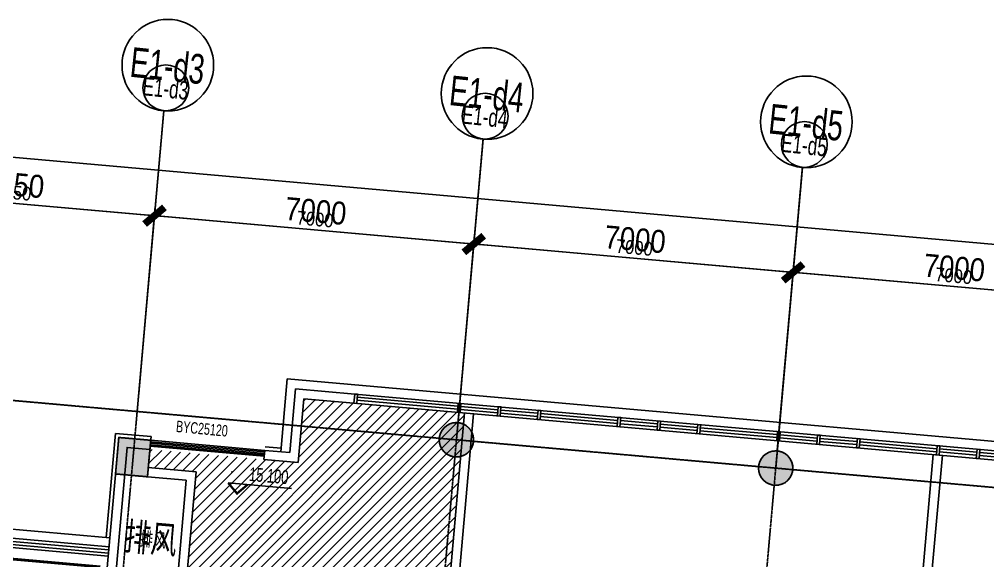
# Model space of a CAD drawing. Header units: millimetres. Extents: x 11669738 to 11859441, y -6222081 to -6069093.
# Drawn here: x 11787536 to 11808682, y -6183722 to -6171904 of the extents above; entities that cross this region are included whole.
import ezdxf
from ezdxf.enums import TextEntityAlignment as Align

# ---------------------------------------------------------------- set-up
doc = ezdxf.new("R2010")
doc.units = ezdxf.units.MM
for name, pattern in [('E-COLS-F4$0$HIDDEN', [0.375, 0.25, -0.125]), ('E-RG-1F$0$$0$DOTE', [2.42, 2, -0.2, 0.02, -0.2]), ('E2-RI-4F$0$DASH', [0.35, 0.25, -0.1]), ('XRE2$0$HIDDEN', [0.375, 0.25, -0.125])]:
    doc.linetypes.add(name, pattern=pattern)
for name, color, linetype in [('A—墙体', 7, 'Continuous'), ('A—文字索引', 40, 'Continuous'), ('A—轴线、尺寸', 1, 'Continuous'), ('A—门窗', 135, 'Continuous'), ('E-COLS-F4$0$0S-COLS-HATCH', 8, 'Continuous'), ('E-COLS-F4$0$0S-COLS-I', 90, 'E-COLS-F4$0$HIDDEN'), ('E1-RI-4F$0$$0$A-SYMB', 4, 'Continuous'), ('E1-RI-4F$0$A-SYMB-DOOR', 4, 'Continuous'), ('I—平面—文字', 40, 'Continuous'), ('I—平面—文字（放大1：100）', 40, 'XRE2$0$HIDDEN'), ('I—平面—装饰面层线', 192, 'Continuous'), ('轴线100', 1, 'Continuous')]:
    doc.layers.add(name, color=color, linetype=linetype)
doc.layers.add('E2-RI-4F$0$A-DOOR-GLAZ', color=1, linetype='Continuous', lineweight=5)
doc.styles.add('ARIAL', font='SIMYOU.TTF', dxfattribs={"width": 0.9})
doc.styles.add('E1-RI-4F$0$$4$XD2008', font='SIMYOU.TTF', dxfattribs={"width": 0.7})
doc.styles.add('E1-RI-4F$0$ECADI-TXT', font='SIMYOU.TTF')
doc.styles.add('XD2008', font='simhei.ttf', dxfattribs={"width": 0.85})
doc.dimstyles.new('200', dxfattribs={"dimscale": 200, "dimtxt": 2.5, "dimasz": 2, "dimexe": 1, "dimexo": 1, "dimgap": 0.8, "dimtad": 1, "dimdec": 0, "dimdsep": 46, "dimtxsty": 'ARIAL', "dimblk1": 'ARCHTICK', "dimblk2": 'ARCHTICK', "dimsah": 1, "dimcen": -0.9, "dimdle": 1, "dimclrd": 256, "dimclre": 256, "dimclrt": 40, "dimaunit": 1, "dimadec": 0, "dimazin": 0, "dimtfac": 0.35, "dimtdec": 0, "dimtix": 1, "dimtmove": 2, "dimatfit": 3, "dimldrblk": 'ARCHTICK', "dimfxl": 0, "dimtvp": 0.8, "dimtolj": 1, "dimtzin": 0, "dimarcsym": 0})
doc.dimstyles.new('副本 100', dxfattribs={"dimscale": 100, "dimtxt": 2.5, "dimasz": 2, "dimexe": 1, "dimexo": 1, "dimgap": 0.8, "dimtad": 1, "dimdec": 0, "dimdsep": 46, "dimtxsty": 'ARIAL', "dimblk1": 'ARCHTICK', "dimblk2": 'ARCHTICK', "dimsah": 1, "dimcen": -0.9, "dimdle": 1, "dimclrd": 256, "dimclre": 256, "dimclrt": 40, "dimaunit": 1, "dimadec": 0, "dimazin": 0, "dimtfac": 0.35, "dimtdec": 0, "dimtix": 1, "dimtmove": 2, "dimatfit": 3, "dimldrblk": 'ARCHTICK', "dimfxl": 0, "dimtvp": 0.8, "dimtolj": 1, "dimtzin": 0, "dimarcsym": 0})

# ---------------------------------------------------------------- blocks, each defined once
blk = doc.blocks.new('E1-RI-4F$0$ECADI-TAG-DOOR')
blk = doc.blocks.new('E1-RI-4F$0$q3e4')
at = {"layer": 'A—门窗'}
for p, q in [((11977995, -7027275), (11977978, -7027474)), ((11977995, -7027275), (12034474, -7032284)), ((11977978, -7027474), (12034257, -7032465)), ((11978043, -7027413), (11980245, -7027608)), ((11978049, -7027347), (11980250, -7027542)), ((11980304, -7027614), (11981116, -7027686)), ((11980310, -7027547), (11981122, -7027619)), ((11981176, -7027691), (11981988, -7027763)), ((11981182, -7027625), (11981994, -7027697)), ((11982053, -7027702), (11983737, -7027851)), ((11982048, -7027768), (11983731, -7027918)), ((11983791, -7027923), (11984603, -7027995)), ((11983797, -7027856), (11984608, -7027928)), ((11984662, -7028000), (11985474, -7028072)), ((11984668, -7027934), (11985480, -7028006)), ((11985534, -7028077), (11987217, -7028227)), ((11985540, -7028011), (11987223, -7028160)), ((11987277, -7028232), (11988089, -7028304)), ((11987283, -7028166), (11988095, -7028238)), ((11988149, -7028309), (11988960, -7028381)), ((11988155, -7028243), (11988966, -7028315)), ((11989026, -7028320), (11990710, -7028470)), ((11989020, -7028387), (11990704, -7028536)), ((11990763, -7028541), (11991575, -7028613)), ((11990769, -7028475), (11991581, -7028547)), ((11991641, -7028552), (11992453, -7028624)), ((11991635, -7028619), (11992447, -7028690))]:
    blk.add_line(p, q, dxfattribs=at)
at = {"layer": 'A—门窗', "extrusion": (0, 0, -1)}
for p, q in [((11977995, -7027275), (11977978, -7027474)), ((11978055, -7027280), (11977995, -7027275)), ((11978038, -7027480), (11978055, -7027280)), ((11977978, -7027474), (11978038, -7027480)), ((11980256, -7027476), (11980238, -7027675)), ((11980315, -7027481), (11980256, -7027476)), ((11980298, -7027680), (11980315, -7027481)), ((11980238, -7027675), (11980298, -7027680)), ((11981128, -7027553), (11981110, -7027752)), ((11981188, -7027558), (11981128, -7027553)), ((11981170, -7027757), (11981188, -7027558)), ((11982000, -7027630), (11981982, -7027829)), ((11982059, -7027635), (11982000, -7027630)), ((11982042, -7027835), (11982059, -7027635)), ((11981110, -7027752), (11981170, -7027757)), ((11981982, -7027829), (11982042, -7027835)), ((11983743, -7027785), (11983725, -7027984)), ((11983803, -7027790), (11983743, -7027785)), ((11983785, -7027989), (11983803, -7027790)), ((11984614, -7027862), (11984597, -7028061)), ((11984674, -7027867), (11984614, -7027862)), ((11984656, -7028067), (11984674, -7027867)), ((11983725, -7027984), (11983785, -7027989)), ((11984597, -7028061), (11984656, -7028067)), ((11985486, -7027939), (11985468, -7028139)), ((11985468, -7028139), (11985528, -7028144)), ((11985546, -7027945), (11985486, -7027939)), ((11985528, -7028144), (11985546, -7027945)), ((11987229, -7028094), (11987211, -7028293)), ((11987289, -7028099), (11987229, -7028094)), ((11987271, -7028298), (11987289, -7028099)), ((11987211, -7028293), (11987271, -7028298)), ((11988101, -7028171), (11988083, -7028370)), ((11988160, -7028177), (11988101, -7028171)), ((11988143, -7028376), (11988160, -7028177)), ((11988972, -7028249), (11988955, -7028448)), ((11989032, -7028254), (11988972, -7028249)), ((11989014, -7028453), (11989032, -7028254)), ((11988083, -7028370), (11988143, -7028376)), ((11988955, -7028448), (11989014, -7028453)), ((11990715, -7028403), (11990698, -7028602)), ((11990775, -7028408), (11990715, -7028403)), ((11990758, -7028608), (11990775, -7028408)), ((11991587, -7028480), (11991569, -7028680)), ((11991647, -7028486), (11991587, -7028480)), ((11991629, -7028685), (11991647, -7028486)), ((11990698, -7028602), (11990758, -7028608)), ((11991569, -7028680), (11991629, -7028685))]:
    blk.add_line(p, q, dxfattribs=at)
blk = doc.blocks.new('E1-RI-4F$0$$0$ECADI-TAG-HGHT_国标_')
at = {"color": 1}
blk.add_line((-2.12, 2.12), (11.77, 2.12), dxfattribs=at)
at = {"color": 1, "const_width": 0.5}
blk.add_lwpolyline([(-2.12, 2.12), (0, 0), (2.12, 2.12)], dxfattribs=at)
at = {"color": 1}
blk.add_point((-1.48, 4.6), dxfattribs=at)
at = {"style": 'E1-RI-4F$0$$4$XD2008', "width": 0.7}
blk.add_attdef('FL', text='', height=3, dxfattribs=at).set_placement((-2.69, 2.97), align=Align.RIGHT)
for tag, p in [('F.F.L.', (2.28, 2.97)), ('T.O.S.', (2.28, -1.1))]:
    blk.add_attdef(tag, p, '', height=3, dxfattribs=at)
blk = doc.blocks.new('E-COLS-F4')
at = {"layer": 'E-COLS-F4$0$0S-COLS-HATCH'}
h = blk.add_hatch(color=18, dxfattribs=at)
edge = h.paths.add_edge_path()
edge.add_arc((11797081, -6181084), 375, 0, 360)
blk.add_hatch(color=18, dxfattribs=at).paths.add_polyline_path([(11790404, -6181094), (11789707, -6181032), (11789636, -6181829), (11790333, -6181891)])
h = blk.add_hatch(color=18, dxfattribs=at)
edge = h.paths.add_edge_path()
edge.add_arc((11804054, -6181702), 375, 0, 360)
at = {"layer": 'A—墙体'}
blk.add_lwpolyline([(11790404, -6181094), (11789707, -6181032), (11789636, -6181829), (11790333, -6181891)], close=True, dxfattribs=at)
for centre in [(11797081, -6181084), (11804054, -6181702)]:
    blk.add_circle(centre, 375, dxfattribs=at)
at = {"layer": 'E-COLS-F4$0$0S-COLS-I'}
blk.add_lwpolyline([(11790404, -6181094), (11789707, -6181032), (11789636, -6181829), (11790333, -6181891)], close=True, dxfattribs=at)
for centre in [(11797081, -6181084), (11804054, -6181702)]:
    blk.add_circle(centre, 375, dxfattribs=at)
blk = doc.blocks.new('_ArchTick')
at = {"color": 0, "linetype": 'ByBlock', "const_width": 0.4}
blk.add_lwpolyline([(-0.5, -0.5), (0.5, 0.5)], dxfattribs=at)
blk = doc.blocks.new('*D249')
at = {"layer": 'A—轴线、尺寸', "linetype": 'ByBlock', "lineweight": -2}
for p, q in [((11783926, -6179424), (11784280, -6175440)), ((11784063, -6175621), (11790687, -6176209)), ((11790152, -6179976), (11790505, -6175992))]:
    blk.add_line(p, q, dxfattribs=at)
at = {"layer": 'Defpoints', "color": 0, "linetype": 'ByBlock'}
for p in [(11790488, -6176191), (11783909, -6179624), (11790134, -6180176)]:
    blk.add_point(p, dxfattribs=at)
at = {"layer": 'A—轴线、尺寸', "linetype": 'ByBlock', "lineweight": -2, "xscale": 399.9999999999999, "yscale": 400, "zscale": 400}
for p, rotation in [((11784262, -6175639), 174.9322288641356), ((11790488, -6176191), 354.9322288641357)]:
    blk.add_blockref('_ArchTick', p, dxfattribs=dict(at, rotation=rotation))
at = {"layer": 'A—轴线、尺寸', "color": 40, "linetype": 'ByBlock', "insert": (11787411, -6175507), "char_height": 500, "attachment_point": 5, "rotation": 354.9322, "style": 'ARIAL'}
blk.add_mtext('\\A1;6250', dxfattribs=at)
blk = doc.blocks.new('*D250')
at = {"layer": 'A—轴线、尺寸', "linetype": 'ByBlock', "lineweight": -2}
for p, q in [((11790152, -6179976), (11790505, -6175992)), ((11790288, -6176174), (11797659, -6176827)), ((11797125, -6180595), (11797478, -6176610))]:
    blk.add_line(p, q, dxfattribs=at)
at = {"layer": 'Defpoints', "color": 0, "linetype": 'ByBlock'}
for p in [(11797460, -6176810), (11790134, -6180176), (11797107, -6180794)]:
    blk.add_point(p, dxfattribs=at)
at = {"layer": 'A—轴线、尺寸', "linetype": 'ByBlock', "lineweight": -2, "xscale": 399.9999999999999, "yscale": 400, "zscale": 400}
for p, rotation in [((11790488, -6176191), 174.9322288641356), ((11797460, -6176810), 354.9322288641357)]:
    blk.add_blockref('_ArchTick', p, dxfattribs=dict(at, rotation=rotation))
at = {"layer": 'A—轴线、尺寸', "color": 40, "linetype": 'ByBlock', "insert": (11794010, -6176092), "char_height": 500, "attachment_point": 5, "rotation": 354.9322, "style": 'ARIAL'}
blk.add_mtext('\\A1;7000', dxfattribs=at)
blk = doc.blocks.new('*D251')
at = {"layer": 'A—轴线、尺寸', "linetype": 'ByBlock', "lineweight": -2}
for p, q in [((11797125, -6180595), (11797478, -6176610)), ((11797261, -6176792), (11804632, -6177446)), ((11804097, -6181213), (11804450, -6177229))]:
    blk.add_line(p, q, dxfattribs=at)
at = {"layer": 'Defpoints', "color": 0, "linetype": 'ByBlock'}
for p in [(11804433, -6177428), (11797107, -6180794), (11804079, -6181412)]:
    blk.add_point(p, dxfattribs=at)
at = {"layer": 'A—轴线、尺寸', "linetype": 'ByBlock', "lineweight": -2, "xscale": 399.9999999999999, "yscale": 400, "zscale": 400}
for p, rotation in [((11797460, -6176810), 174.9322288641356), ((11804433, -6177428), 354.9322288641357)]:
    blk.add_blockref('_ArchTick', p, dxfattribs=dict(at, rotation=rotation))
at = {"layer": 'A—轴线、尺寸', "color": 40, "linetype": 'ByBlock', "insert": (11800983, -6176710), "char_height": 500, "attachment_point": 5, "rotation": 354.9322, "style": 'ARIAL'}
blk.add_mtext('\\A1;7000', dxfattribs=at)
blk = doc.blocks.new('*D252')
at = {"layer": 'A—轴线、尺寸', "linetype": 'ByBlock', "lineweight": -2}
for p, q in [((11804097, -6181213), (11804450, -6177229)), ((11804234, -6177410), (11811605, -6178064)), ((11811070, -6181831), (11811423, -6177847))]:
    blk.add_line(p, q, dxfattribs=at)
at = {"layer": 'Defpoints', "color": 0, "linetype": 'ByBlock'}
for p in [(11811405, -6178046), (11804079, -6181412), (11811052, -6182031)]:
    blk.add_point(p, dxfattribs=at)
at = {"layer": 'A—轴线、尺寸', "linetype": 'ByBlock', "lineweight": -2, "xscale": 399.9999999999999, "yscale": 400, "zscale": 400}
for p, rotation in [((11804433, -6177428), 174.9322288641356), ((11811405, -6178046), 354.9322288641357)]:
    blk.add_blockref('_ArchTick', p, dxfattribs=dict(at, rotation=rotation))
at = {"layer": 'A—轴线、尺寸', "color": 40, "linetype": 'ByBlock', "insert": (11807955, -6177329), "char_height": 500, "attachment_point": 5, "rotation": 354.9322, "style": 'ARIAL'}
blk.add_mtext('\\A1;7000', dxfattribs=at)
blk = doc.blocks.new('*D256')
at = {"layer": 'A—轴线、尺寸', "linetype": 'ByBlock', "lineweight": -2}
for p, q in [((11778653, -6179459), (11779138, -6173980)), ((11778922, -6174162), (11850142, -6180478)), ((11849475, -6185739), (11849960, -6180261))]:
    blk.add_line(p, q, dxfattribs=at)
at = {"layer": 'Defpoints', "color": 0, "linetype": 'ByBlock'}
for p in [(11778635, -6179658), (11849943, -6180460), (11849457, -6185938)]:
    blk.add_point(p, dxfattribs=at)
at = {"layer": 'A—轴线、尺寸', "linetype": 'ByBlock', "lineweight": -2, "xscale": 399.9999999999999, "yscale": 400, "zscale": 400}
for p, rotation in [((11779121, -6174179), 174.9322288641356), ((11849943, -6180460), 354.9322288641357)]:
    blk.add_blockref('_ArchTick', p, dxfattribs=dict(at, rotation=rotation))
at = {"layer": 'A—轴线、尺寸', "color": 40, "linetype": 'ByBlock', "insert": (11814568, -6176911), "char_height": 500, "attachment_point": 5, "rotation": 354.9322, "style": 'ARIAL'}
blk.add_mtext('\\A1;71100', dxfattribs=at)
blk = doc.blocks.new('*D408')
at = {"layer": 'Defpoints', "color": 0, "linetype": 'Continuous'}
for p in [(70951, 44226), (64372, 40793), (70598, 40241)]:
    blk.add_point(p, dxfattribs=at)
at = {"layer": '轴线100', "linetype": 'Continuous', "lineweight": -2}
for p, q in [((64381, 40893), (64734, 44877)), ((64626, 44787), (71050, 44217)), ((70606, 40341), (70960, 44325))]:
    blk.add_line(p, q, dxfattribs=at)
at = {"layer": '轴线100', "linetype": 'Continuous', "lineweight": -2, "xscale": 200, "yscale": 200, "zscale": 200}
for p, rotation in [((64725, 44778), 174.9322288765934), ((70951, 44226), 354.9322288765934)]:
    blk.add_blockref('_ArchTick', p, dxfattribs=dict(at, rotation=rotation))
at = {"layer": '轴线100', "color": 40, "linetype": 'Continuous', "insert": (67859, 44734), "char_height": 300, "attachment_point": 5, "rotation": 354.9322, "style": 'ARIAL'}
blk.add_mtext('\\A1;6250', dxfattribs=at)
blk = doc.blocks.new('*D409')
at = {"layer": 'Defpoints', "color": 0, "linetype": 'Continuous'}
for p in [(77923, 43607), (70598, 40241), (77570, 39623)]:
    blk.add_point(p, dxfattribs=at)
at = {"layer": '轴线100', "linetype": 'Continuous', "lineweight": -2}
for p, q in [((70606, 40341), (70960, 44325)), ((70851, 44235), (78023, 43599)), ((77579, 39723), (77932, 43707))]:
    blk.add_line(p, q, dxfattribs=at)
at = {"layer": '轴线100', "linetype": 'Continuous', "lineweight": -2, "xscale": 200, "yscale": 200, "zscale": 200}
for p, rotation in [((70951, 44226), 174.9322288765934), ((77923, 43607), 354.9322288765934)]:
    blk.add_blockref('_ArchTick', p, dxfattribs=dict(at, rotation=rotation))
at = {"layer": '轴线100', "color": 40, "linetype": 'Continuous', "insert": (74458, 44149), "char_height": 300, "attachment_point": 5, "rotation": 354.9322, "style": 'ARIAL'}
blk.add_mtext('\\A1;7000', dxfattribs=at)
blk = doc.blocks.new('*D410')
at = {"layer": 'Defpoints', "color": 0, "linetype": 'Continuous'}
for p in [(84896, 42989), (77570, 39623), (84543, 39005)]:
    blk.add_point(p, dxfattribs=at)
at = {"layer": '轴线100', "linetype": 'Continuous', "lineweight": -2}
for p, q in [((77579, 39723), (77932, 43707)), ((77824, 43616), (84996, 42980)), ((84552, 39104), (84905, 43089))]:
    blk.add_line(p, q, dxfattribs=at)
at = {"layer": '轴线100', "linetype": 'Continuous', "lineweight": -2, "xscale": 200, "yscale": 200, "zscale": 200}
for p, rotation in [((77923, 43607), 174.9322288765934), ((84896, 42989), 354.9322288765934)]:
    blk.add_blockref('_ArchTick', p, dxfattribs=dict(at, rotation=rotation))
at = {"layer": '轴线100', "color": 40, "linetype": 'Continuous', "insert": (81430, 43530), "char_height": 300, "attachment_point": 5, "rotation": 354.9322, "style": 'ARIAL'}
blk.add_mtext('\\A1;7000', dxfattribs=at)
blk = doc.blocks.new('*D411')
at = {"layer": 'Defpoints', "color": 0, "linetype": 'Continuous'}
for p in [(91869, 42371), (84543, 39005), (91515, 38386)]:
    blk.add_point(p, dxfattribs=at)
at = {"layer": '轴线100', "linetype": 'Continuous', "lineweight": -2}
for p, q in [((84552, 39104), (84905, 43089)), ((84797, 42998), (91968, 42362)), ((91524, 38486), (91878, 42470))]:
    blk.add_line(p, q, dxfattribs=at)
at = {"layer": '轴线100', "linetype": 'Continuous', "lineweight": -2, "xscale": 200, "yscale": 200, "zscale": 200}
for p, rotation in [((84896, 42989), 174.9322288765934), ((91869, 42371), 354.9322288765934)]:
    blk.add_blockref('_ArchTick', p, dxfattribs=dict(at, rotation=rotation))
at = {"layer": '轴线100', "color": 40, "linetype": 'Continuous', "insert": (88403, 42912), "char_height": 300, "attachment_point": 5, "rotation": 354.9322, "style": 'ARIAL'}
blk.add_mtext('\\A1;7000', dxfattribs=at)
blk = doc.blocks.new('*D415')
at = {"layer": 'Defpoints', "color": 0, "linetype": 'Continuous'}
for p in [(59098, 40759), (130406, 39957), (129920, 34479)]:
    blk.add_point(p, dxfattribs=at)
at = {"layer": '轴线100', "linetype": 'Continuous', "lineweight": -2}
for p, q in [((59107, 40859), (59593, 46337)), ((59484, 46246), (130506, 39948)), ((129929, 34578), (130415, 40057))]:
    blk.add_line(p, q, dxfattribs=at)
at = {"layer": '轴线100', "linetype": 'Continuous', "lineweight": -2, "xscale": 200, "yscale": 200, "zscale": 200}
for p, rotation in [((59584, 46238), 174.9322288765934), ((130406, 39957), 354.9322288765934)]:
    blk.add_blockref('_ArchTick', p, dxfattribs=dict(at, rotation=rotation))
at = {"layer": '轴线100', "color": 40, "linetype": 'Continuous', "insert": (95016, 43330), "char_height": 300, "attachment_point": 5, "rotation": 354.9322, "style": 'ARIAL'}
blk.add_mtext('\\A1;71100', dxfattribs=at)
blk = doc.blocks.new('A$C666141D0')
at = {"layer": '轴线100', "linetype": 'E-RG-1F$0$$0$DOTE'}
for p, q in [((12213.4, 6595.2), (15753, 46516.6)), ((19186.1, 5976.9), (22725.7, 45898.3)), ((26158.7, 5358.5), (29698.3, 45279.9)), ((2111.2, 41109.8), (82507.7, 33980.2))]:
    blk.add_line(p, q, dxfattribs=at)
at = {"layer": '轴线100'}
for centre in [(15797.3, 47017.8), (22770, 46399.5), (29742.7, 45781.6)]:
    blk.add_circle(centre, 500, dxfattribs=at)
at = {"layer": '轴线100', "color": 40, "style": 'ARIAL', "width": 0.7}
for s, p in [('E1-d3', (15790.4, 47006.3)), ('E1-d4', (22763.1, 46387.9)), ('E1-d5', (29735.7, 45769.6))]:
    blk.add_text(s, height=400, rotation=354, dxfattribs=at).set_placement(p, align=Align.MIDDLE_CENTER)
at = {"layer": '轴线100', "linetype": 'Continuous'}
for base, p1, p2, picture, middle in [((75005.3, 39957), (3697.4, 40759.1), (74519.5, 34478.5), '*D415', (39614.9, 43329.6)), ((15550.1, 44225.7), (8971.2, 40793.4), (15196.7, 40241.3), '*D408', (12457.9, 44734)), ((22522.7, 43607.4), (15196.7, 40241.3), (22169.4, 39623), '*D409', (19057, 44148.8)), ((29495.3, 42989.1), (22169.4, 39623), (29142, 39004.7), '*D410', (26029.6, 43530.5)), ((36468, 42370.7), (29142, 39004.7), (36114.6, 38386.3), '*D411', (33002.3, 42912.1))]:
    dim = blk.add_linear_dim(base=base, p1=p1, p2=p2, angle=354.93223, dimstyle='副本 100', override={"dimtxt": 3}, dxfattribs=at)
    dim.commit()
    dim.dimension.update_dxf_attribs({"geometry": picture, "text_midpoint": middle, "insert": (-55400.8, 0)})

msp = doc.modelspace()

# ---------------------------------------------------------------- hatches: boundary and pattern name
at = {"layer": 'I—平面—装饰面层线'}
h = msp.add_hatch(dxfattribs=at)
h.set_pattern_fill('ANSI31', color=8, scale=50, style=0)
edge = h.paths.add_edge_path()
edge.add_line((11793623.5, -6181580.3), (11790386.4, -6181293.2))
edge.add_line((11790386.4, -6181293.2), (11790351, -6181691.6))
edge.add_line((11790351, -6181691.6), (11791396.6, -6181784.3))
edge.add_line((11791396.6, -6181784.3), (11791114.1, -6184971.6))
edge.add_line((11791114.1, -6184971.6), (11792458.6, -6185090.7))
edge.add_line((11792458.6, -6185090.7), (11792202.6, -6187979.4))
edge.add_line((11792202.6, -6187979.4), (11792899.9, -6188041.2))
edge.add_line((11792899.9, -6188041.2), (11792679.2, -6190531.8))
edge.add_line((11792679.2, -6190531.8), (11795119.1, -6190748.2))
edge.add_line((11795119.1, -6190748.2), (11795030.7, -6191744.3))
edge.add_line((11795030.7, -6191744.3), (11795803.5, -6191812.8))
edge.add_line((11795803.5, -6191812.8), (11795843.2, -6191364.5))
edge.add_line((11795843.2, -6191364.5), (11796291, -6191404.2))
edge.add_line((11796291, -6191404.2), (11797258.1, -6180497.1))
edge.add_line((11797258.1, -6180497.1), (11793747.1, -6180186))
edge.add_line((11793747.1, -6180186), (11793623.5, -6181580.3))

# ---------------------------------------------------------------- linework, layer by layer
at = {"layer": 'A—墙体'}
for p, q in [((11793565.5, -6179968.9), (11793442, -6181363.4)), ((11794860.5, -6180083.7), (11793565.5, -6179968.9)), ((11793747.1, -6180185.8), (11793623.5, -6181580.3)), ((11794842.8, -6180282.9), (11793747.1, -6180185.8)), ((11796291, -6191404.3), (11797258.1, -6180497.1)), ((11796490.2, -6191422), (11797457.3, -6180514.8)), ((11793442, -6181363.4), (11792893.8, -6181314.8)), ((11806574.8, -6191764.1), (11807493.3, -6181404.8)), ((11806774, -6191781.8), (11807692.5, -6181422.4)), ((11793623.5, -6181580.3), (11792876.1, -6181514)), ((11790333.3, -6181890.8), (11791179.7, -6181965.9)), ((11790351, -6181691.6), (11791396.6, -6181784.3)), ((11791113.9, -6184972), (11791396.6, -6181784.3)), ((11790914.7, -6184954.3), (11791179.7, -6181965.9))]:
    msp.add_line(p, q, dxfattribs=at)
for points in [[(11790403.6, -6181093.9), (11789706.3, -6181032.1), (11789352.5, -6185016.3), (11789552.2, -6185034.1)], [(11790385.9, -6181293.2), (11789887.8, -6181249), (11789569.4, -6184835.1)], [(11792894, -6181314.8), (11792876.1, -6181514)]]:
    msp.add_lwpolyline(points, dxfattribs=at)
at = {"layer": 'A—轴线、尺寸', "linetype": 'ByBlock'}
for p, q in [((11790108.4, -6180465.3, 0), (11790690.5, -6173900.4, 0)), ((11797081.1, -6181083.6, 0), (11797663.1, -6174518.7, 0)), ((11804053.7, -6181701.9, 0), (11804635.8, -6175137, 0)), ((11783882.9, -6179913.2, 0), (11857445.1, -6186436.7, 0))]:
    msp.add_line(p, q, dxfattribs=at)
for centre in [(11790778.5, -6172904.3, 0), (11797751.2, -6173522.6, 0), (11804723.8, -6174141, 0)]:
    msp.add_circle(centre, 1000, dxfattribs=at)
at = {"layer": 'A—门窗'}
for p, q in [((11793384, -6179752), (11793242.8, -6181345.7)), ((11793384, -6179752), (11851556, -6184910.7)), ((11789432.6, -6183216.5), (11789634, -6180945.4)), ((11790411, -6181014.3), (11789634, -6180945.4)), ((11790399.5, -6181143.8), (11790411, -6181014.3)), ((11790391.7, -6181223.4), (11792881.9, -6181444.2)), ((11790395, -6181191.1), (11792885.2, -6181411.7)), ((11790397.8, -6181158.7), (11792888.1, -6181379.3)), ((11790400.7, -6181126.3), (11792891, -6181347)), ((11790403.6, -6181093.9), (11792893.8, -6181314.6)), ((11793250.2, -6181266.1), (11792901.3, -6181235.1)), ((11792893.8, -6181314.6), (11792881.9, -6181444.2)), ((11784115.4, -6182945.7), (11789494, -6183422.7)), ((11784332.7, -6182764.2), (11789512.1, -6183223.5)), ((11784097.7, -6183144.9), (11789476.4, -6183621.9)), ((11784103.6, -6183078.5), (11789482.2, -6183555.5)), ((11784109.5, -6183012.1), (11789488.1, -6183489.1))]:
    msp.add_line(p, q, dxfattribs=at)
at = {"layer": 'E2-RI-4F$0$A-DOOR-GLAZ', "linetype": 'E2-RI-4F$0$DASH', "const_width": 60}
msp.add_lwpolyline([(11783471.2, -6187951.6), (11783316, -6189701.5), (11786404, -6189975.3), (11786964.8, -6183650.2), (11789305.6, -6183857.7)], dxfattribs=at)

# ---------------------------------------------------------------- block references
at = {"layer": 'A—门窗'}
msp.add_blockref('E1-RI-4F$0$q3e4', (-183135, 847191.4), dxfattribs=at)
at = {"layer": 'E1-RI-4F$0$$0$A-SYMB', "xscale": 99.99999999989046, "yscale": 99.99999999989046, "zscale": 99.99999999989046, "rotation": 354.999999997578}
msp.add_blockref('E1-RI-4F$0$$0$ECADI-TAG-HGHT_国标_', (11792289.5, -6182255.7), dxfattribs=at).add_auto_attribs({'F.F.L.': '15.100'})
at = {"layer": 'E1-RI-4F$0$A-SYMB-DOOR'}
ref = msp.add_blockref('E1-RI-4F$0$ECADI-TAG-DOOR', (11792236.9, -6181763.6), dxfattribs=dict(at, xscale=100.0000000022704, yscale=100.0000000022704, zscale=100.0000000022704, rotation=354.6769983288942))
ref.add_attrib('门窗主编号1', 'BYC25120', dxfattribs={"height": 250, "rotation": 354.677, "style": 'E1-RI-4F$0$ECADI-TXT', "width": 0.7}).set_placement((11792075.5, -6181017), align=Align.RIGHT)
at = {"layer": 'I—平面—装饰面层线'}
msp.add_blockref('E-COLS-F4', (0, 0), dxfattribs=at)
at = {"layer": '轴线100', "linetype": 'ByBlock'}
msp.add_blockref('A$C666141D0', (11774937.5, -6220417, 0), dxfattribs=at)

# ---------------------------------------------------------------- texts
at = {"layer": 'A—文字索引', "color": 40, "style": 'ARIAL', "width": 0.7}
for s, p in [('E1-d3', (11790771.6, -6172915.9, 0)), ('E1-d4', (11797744.3, -6173534.2, 0)), ('E1-d5', (11804716.9, -6174152.9, 0))]:
    msp.add_text(s, height=650, rotation=354, dxfattribs=at).set_placement(p, align=Align.MIDDLE_CENTER)
at = {"layer": 'I—平面—文字', "linetype": 'ByBlock', "style": 'XD2008', "width": 0.7}
msp.add_text('排风', height=600, rotation=354.94783, dxfattribs=at).set_placement((11789812.5, -6183479.9, 0))
at = {"layer": 'I—平面—文字（放大1：100）', "linetype": 'ByBlock', "style": 'XD2008', "width": 0.7}
msp.add_text('排风', height=300, rotation=354.94783, dxfattribs=at).set_placement((11790153.9, -6183384.8, 0))

# ---------------------------------------------------------------- dimensions: what is measured, and where the dimension line sits
at = {"layer": 'A—轴线、尺寸', "linetype": 'ByBlock'}
for base, p1, p2, picture, middle in [((11849942.8, -6180459.9, 0), (11778634.9, -6179657.9, 0), (11849457, -6185938.5, 0), '*D256', (11814568, -6176911.3, 0)), ((11790487.5, -6176191.2, 0), (11783908.6, -6179623.5, 0), (11790134.2, -6180175.6, 0), '*D249', (11787411, -6175506.8, 0)), ((11797460.2, -6176809.6, 0), (11790134.2, -6180175.6, 0), (11797106.8, -6180794, 0), '*D250', (11794010.1, -6176092, 0)), ((11804432.8, -6177427.9, 0), (11797106.8, -6180794, 0), (11804079.5, -6181412.3, 0), '*D251', (11800982.7, -6176710.3, 0)), ((11811405.4, -6178046.2, 0), (11804079.5, -6181412.3, 0), (11811052.1, -6182030.6, 0), '*D252', (11807955.3, -6177328.7, 0))]:
    dim = msp.add_linear_dim(base=base, p1=p1, p2=p2, angle=354.93223, dimstyle='200', dxfattribs=at)
    dim.commit()
    dim.dimension.update_dxf_attribs({"geometry": picture, "text_midpoint": middle})

doc.saveas('drawing.dxf')
